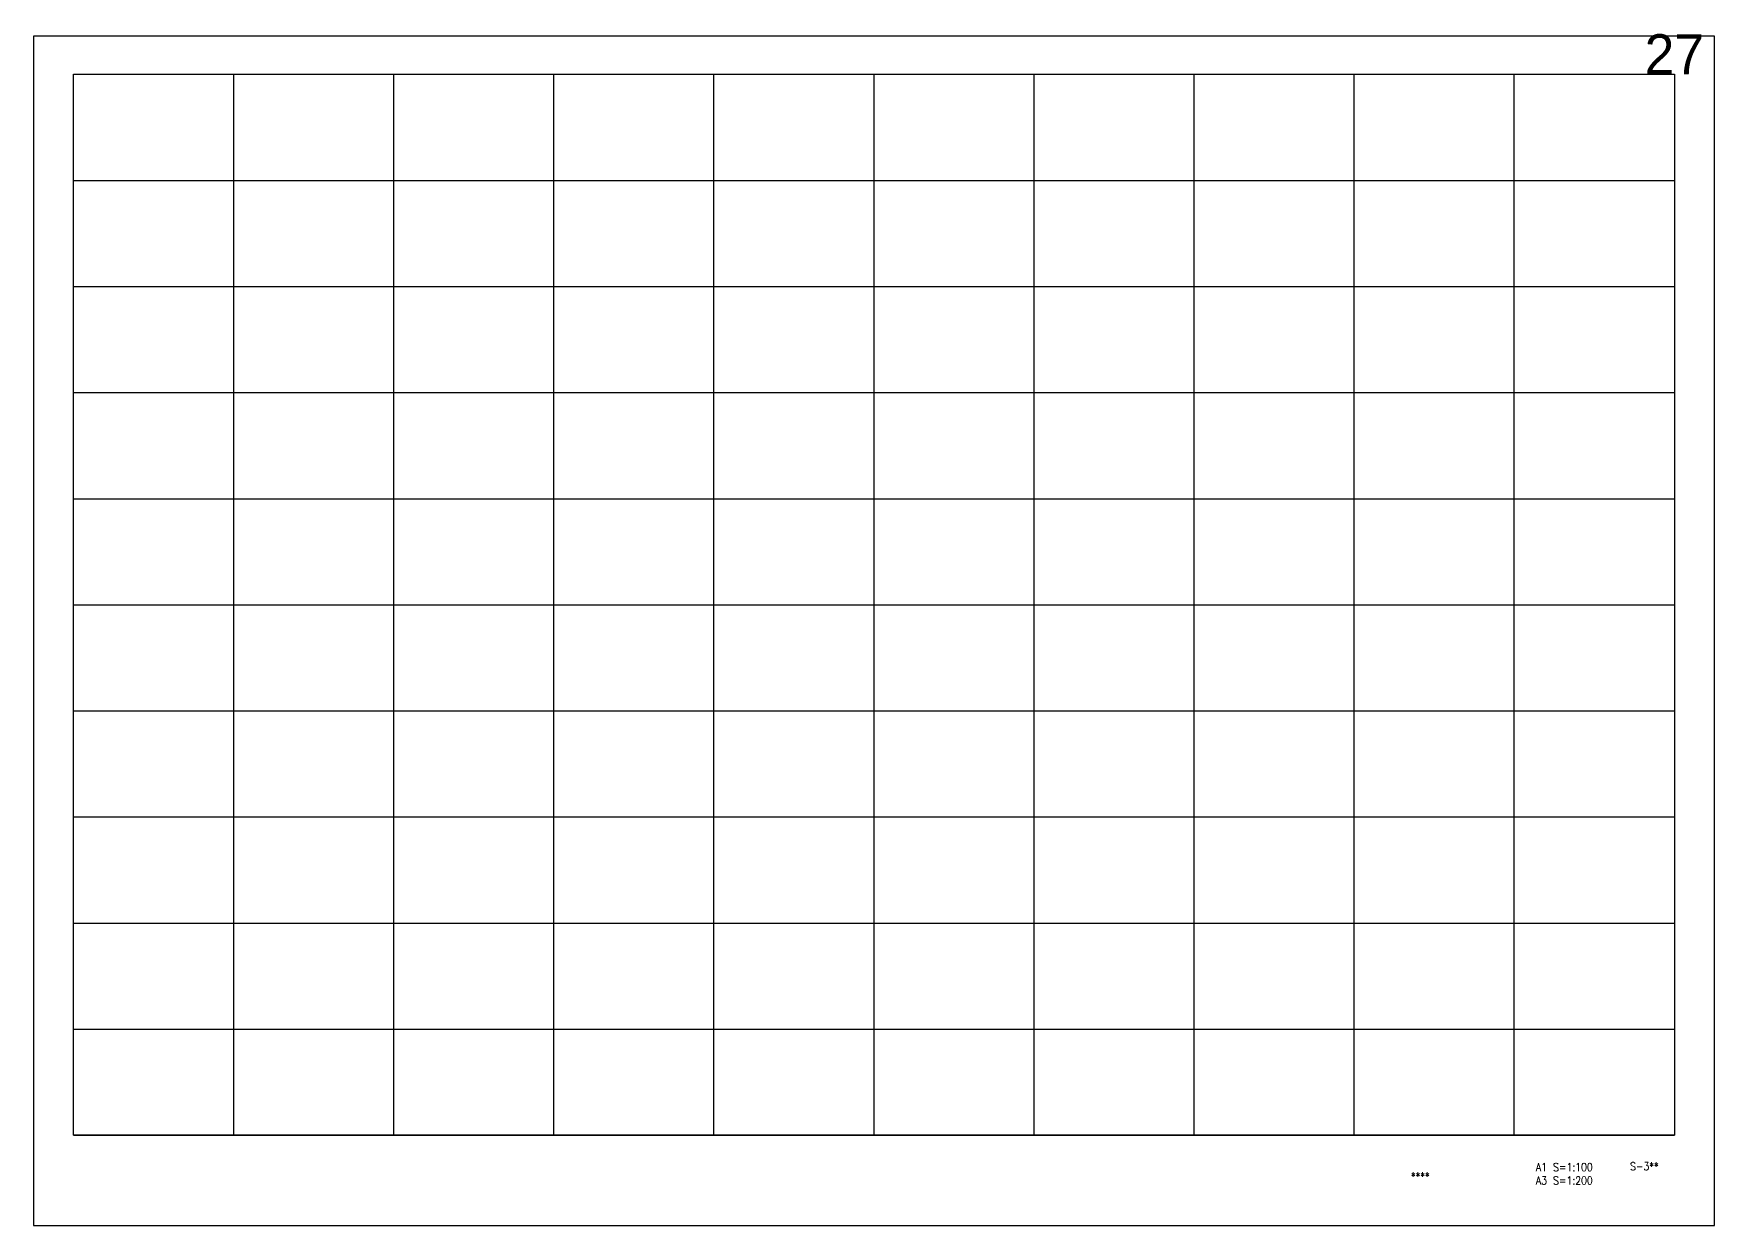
# Model space of a CAD drawing. Extents: x -668440 to 1010955, y -1678500 to 210463.
# Drawn here: x 600000 to 810000, y -1168500 to -1019675 of the extents above; entities that cross this region are included whole.
import ezdxf
from ezdxf.enums import TextEntityAlignment as Align

# ---------------------------------------------------------------- set-up
doc = ezdxf.new("R2010")
doc.units = 0
doc.header["$MEASUREMENT"] = 0
doc.layers.add('99_レイアウト枠', color=251, linetype='CONTINUOUS', plot=False)
doc.layers.add('99_頁番号', color=6, linetype='CONTINUOUS')
doc.styles.add('DRACAD', font='txt', dxfattribs={"width": 0.85, "bigfont": 'extfont2'})
doc.styles.get("Standard").update_dxf_attribs({"font": 'Osaka.ttc'})

msp = doc.modelspace()

# ---------------------------------------------------------------- linework, layer by layer
at = {"layer": '99_レイアウト枠'}
for p, q in [((605000, -1157250), (605000, -1024750)), ((625000, -1157250), (625000, -1024750)), ((645000, -1157250), (645000, -1024750)), ((665000, -1157250), (665000, -1024750)), ((685000, -1157250), (685000, -1024750)), ((705000, -1157250), (705000, -1024750)), ((724999.99995, -1157250), (724999.99995, -1024750)), ((744999.99995, -1157250), (744999.99995, -1024750)), ((764999.99995, -1157250), (764999.99995, -1024750)), ((784999.99995, -1157250), (784999.99995, -1024750)), ((605000, -1038000), (804999.99991, -1038000)), ((605000, -1051250), (804999.99991, -1051250)), ((605000, -1064500), (804999.99991, -1064500)), ((605000, -1077750), (804999.99991, -1077750)), ((605000, -1091000), (804999.99991, -1091000)), ((605000, -1104250), (804999.99991, -1104250)), ((605000, -1117500), (804999.99991, -1117500)), ((605000, -1130750), (804999.99991, -1130750)), ((605000, -1144000), (804999.99991, -1144000)), ((605000, -1157250), (804999.99991, -1157250))]:
    msp.add_line(p, q, dxfattribs=at)
for points in [[(600000, -1168500), (810000, -1168500), (810000, -1020000), (600000, -1020000)], [(605000, -1024750), (804999.99991, -1024750), (804999.99991, -1157250), (605000, -1157250)]]:
    msp.add_lwpolyline(points, close=True, dxfattribs=at)

# ---------------------------------------------------------------- texts
msp.add_text('27', height=5000, dxfattribs=at).set_placement((804999.99991, -1024750), align=Align.CENTER)
at = {"layer": '99_頁番号', "char_height": 1000, "attachment_point": 5, "style": 'DRACAD'}
for s, insert in [('A1 S=1:100^JA3 S=1:200', (791249.99991, -1162062.5)), ('{S-3**}', (801249.99991, -1161125)), ('{  ****  }', (772499.99991, -1162375))]:
    msp.add_mtext(s, dxfattribs=dict(at, insert=insert))

doc.saveas('drawing.dxf')
